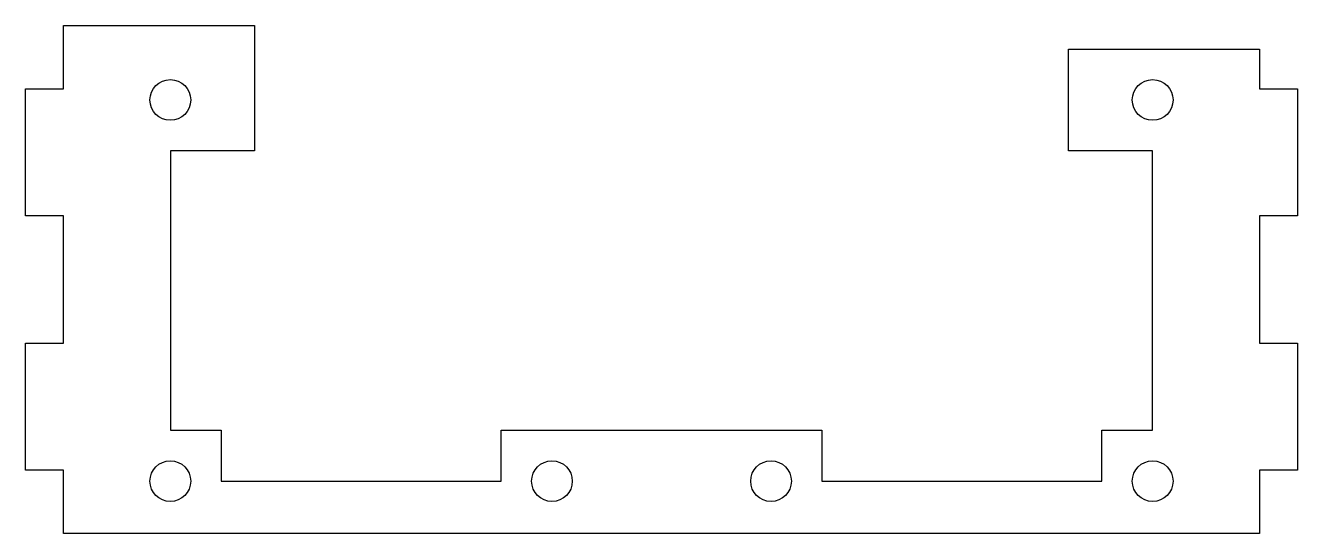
# Model space of a CAD drawing. Header units: millimetres. Extents: x -4 to 96, y -6 to 34.
import ezdxf

# ---------------------------------------------------------------- set-up
doc = ezdxf.new("R2010")
doc.units = ezdxf.units.MM
doc.layers.get('0').update_dxf_attribs({"linetype": 'CONTINUOUS'})

msp = doc.modelspace()

# ---------------------------------------------------------------- linework, layer by layer
msp.add_lwpolyline([(93.24, -1), (93.24, -6), (-0.76, -6), (-0.76, -1), (-3.76, -1), (-3.76, 9), (-0.76, 9), (-0.76, 19), (-3.76, 19), (-3.76, 29), (-0.76, 29), (-0.76, 34), (14.24, 34), (14.24, 24.13), (7.63, 24.13), (7.63, 2.13), (11.63, 2.13), (11.63, -1.87), (33.63, -1.87), (33.63, 2.13), (58.85, 2.13), (58.85, -1.87), (80.85, -1.87), (80.85, 2.13), (84.85, 2.13), (84.85, 24.13), (78.24, 24.13), (78.24, 32.13), (93.24, 32.13), (93.24, 29), (96.24, 29), (96.24, 19), (93.24, 19), (93.24, 9), (96.24, 9), (96.24, -1)], close=True)
for centre in [(7.63, 28.13), (84.85, 28.13), (7.63, -1.87), (37.63, -1.87), (54.85, -1.87), (84.85, -1.87)]:
    msp.add_circle(centre, 1.6)

doc.saveas('drawing.dxf')
